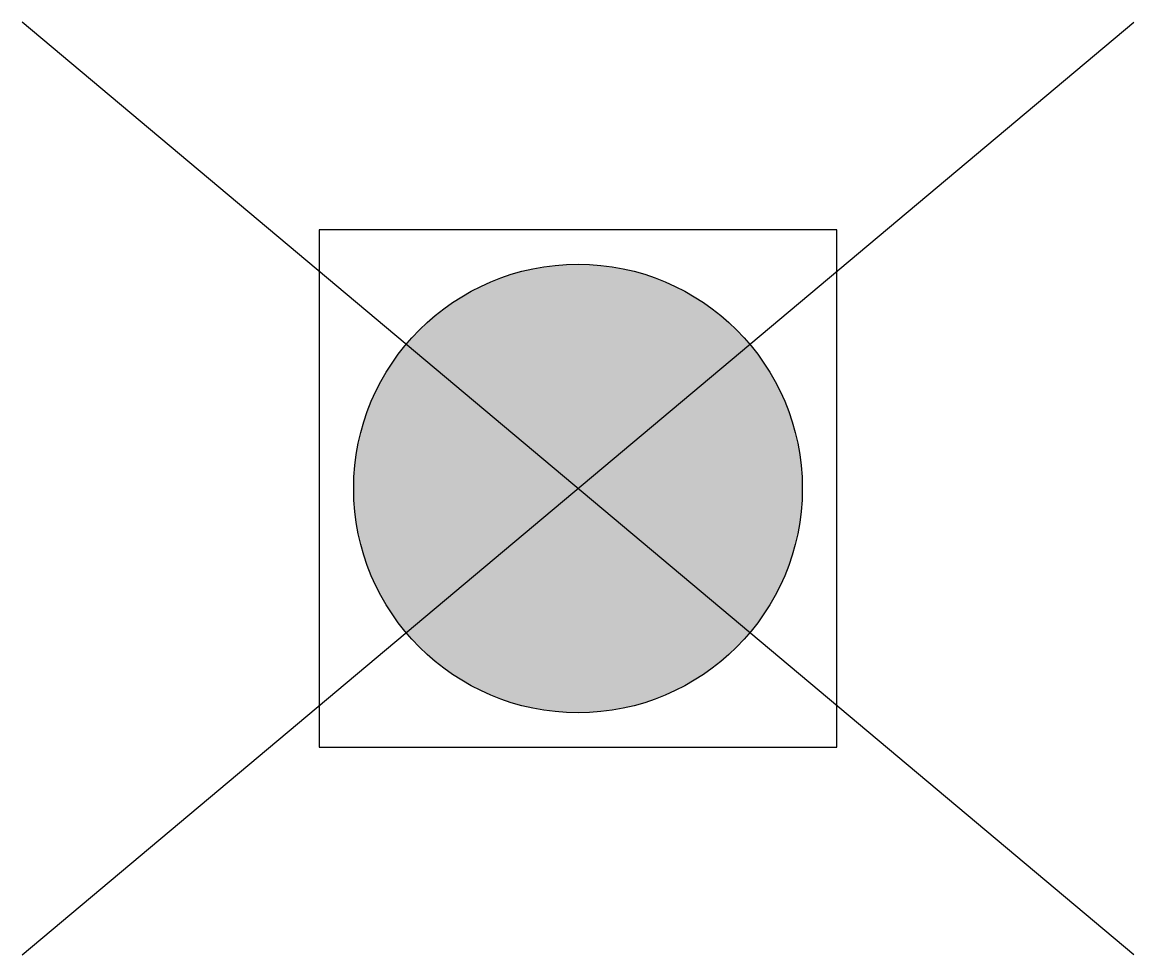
# Model space of a CAD drawing. Header units: metres. Extents: x -0.64 to 0.64, y -0.54 to 0.54.
import ezdxf

# ---------------------------------------------------------------- set-up
doc = ezdxf.new("R2010")
doc.units = ezdxf.units.M

msp = doc.modelspace()

# ---------------------------------------------------------------- hatches: boundary and pattern name
h = msp.add_hatch(color=256)
edge = h.paths.add_edge_path()
edge.add_arc((0, 0), 0.26, 180.0016, 540.0016)

# ---------------------------------------------------------------- linework, layer by layer
for p, q in [((-0.6442, -0.5406), (0.6442, 0.5406)), ((0.6442, -0.5406), (-0.6442, 0.5406))]:
    msp.add_line(p, q)
at = {"flags": 128}
msp.add_lwpolyline([(-0.3, -0.3), (0.3, -0.3), (0.3, 0.3), (-0.3, 0.3)], close=True, dxfattribs=at)
msp.add_circle((0, 0), 0.26)

doc.saveas('drawing.dxf')
